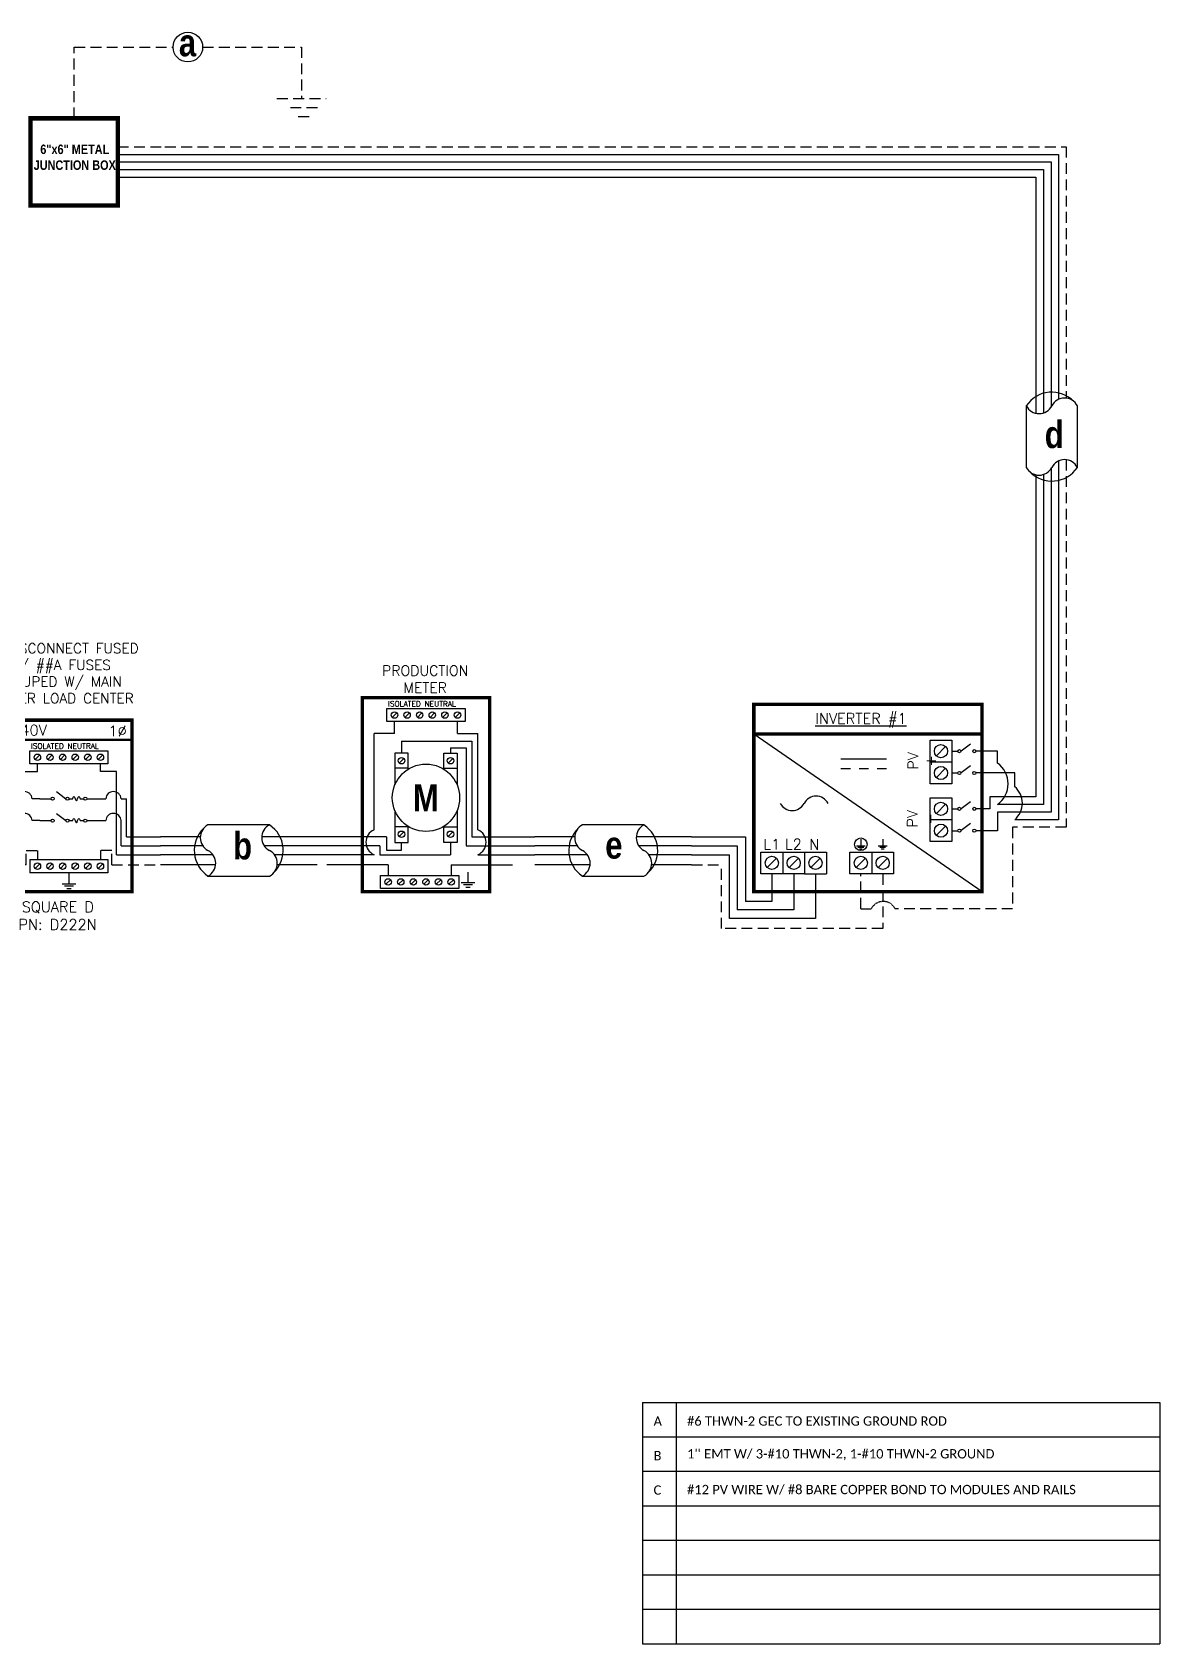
# Model space of a CAD drawing. Header units: feet. Extents: x 6171 to 6941, y 16906 to 17462.
# Drawn here: x 6551 to 6941, y 16906 to 17462 of the extents above; entities that cross this region are included whole.
import ezdxf

# ---------------------------------------------------------------- set-up
doc = ezdxf.new("R2010")
doc.units = ezdxf.units.FT
doc.header["$MEASUREMENT"] = 0
doc.linetypes.add('HIDDEN', pattern=[0.375, 0.25, -0.125])
for name, color, linetype in [('ONE LINE BLOCKS', 7, 'Continuous'), ('TABLES', 7, 'Continuous'), ('TEXT', 7, 'Continuous'), ('Z - TITLEBLOCK TXT', 7, 'Continuous')]:
    doc.layers.add(name, color=color, linetype=linetype)
doc.styles.add('ONE LINE TXT', font='techb___.ttf')
doc.styles.get("Standard").update_dxf_attribs({"font": 'simplex.shx'})

# ---------------------------------------------------------------- blocks, each defined once
blk = doc.blocks.new('M_METER PAN')
at = {"color": 253, "linetype": 'Continuous'}
for p, q in [((4.735, 8.023), (3.483, 8.023)), ((3.483, 2.136), (3.483, 8.023)), ((4.735, 8.023), (4.735, 8.748)), ((8.589, 8.023), (8.589, 8.748)), ((8.589, 8.023), (9.84, 8.023)), ((9.84, 2.136), (9.84, 8.023)), ((3.483, 0.611), (0, 0.611)), ((9.84, 0.611), (13.323, 0.611))]:
    blk.add_line(p, q, dxfattribs=at)
at = {"color": 7, "linetype": 'Continuous'}
for p, q in [((5.163, 7.563), (5.163, 6.819)), ((5.163, 7.563), (9.474, 7.563)), ((9.474, 7.563), (9.474, 1.711)), ((4.245, 1.711), (0, 1.711)), ((4.245, 1.711), (4.245, 0.898)), ((5.163, 0.898), (5.163, 1.37)), ((9.474, 1.711), (13.323, 1.711)), ((4.245, 0.898), (5.163, 0.898))]:
    blk.add_line(p, q, dxfattribs=at)
at = {"color": 10, "linetype": 'Continuous'}
for p, q in [((8.16, 7.142), (8.16, 6.819)), ((8.16, 7.142), (9.123, 7.142)), ((9.123, 7.142), (9.123, 1.149)), ((3.832, 1.149), (0, 1.149)), ((3.832, 1.149), (3.832, 0.611)), ((8.16, 1.37), (8.16, 0.611)), ((9.123, 1.149), (13.323, 1.149)), ((3.832, 0.611), (8.16, 0.611))]:
    blk.add_line(p, q, dxfattribs=at)
at = {"color": 1, "linetype": 'Continuous'}
for p, q in [((5.565, 5.899), (4.761, 5.899)), ((7.758, 5.899), (8.562, 5.899)), ((5.565, 2.326), (4.761, 2.326)), ((7.758, 2.326), (8.562, 2.326))]:
    blk.add_line(p, q, dxfattribs=at)
at = {"color": 253, "linetype": 'Continuous'}
for centre, start, end in [((3.823, 1.374), 113.9997, 246.0003), ((9.5, 1.374), 293.9997, 66.0003)]:
    blk.add_arc(centre, 0.835, start, end, dxfattribs=at)
at = {"layer": 'ONE LINE BLOCKS', "lineweight": 50, "const_width": 0.21}
blk.add_lwpolyline([(2.772, -1.647), (2.772, 10.216), (10.552, 10.216), (10.552, -1.647)], close=True, dxfattribs=at)
at = {"layer": 'TEXT', "color": 92, "linetype": 'HIDDEN', "ltscale": 15}
for p, q in [((4.347, 0), (0, 0)), ((4.347, 0), (4.347, -0.649)), ((8.201, 0), (8.201, -0.649)), ((8.201, 0), (13.323, 0))]:
    blk.add_line(p, q, dxfattribs=at)
at = {"layer": 'TEXT', "color": 92, "linetype": 'Continuous', "flags": 128}
for points in [[(9.228, -0.457), (9.227, -1.078)], [(8.812, -1.078), (9.642, -1.078)], [(9.498, -1.231), (8.956, -1.231)], [(9.354, -1.385), (9.1, -1.385)]]:
    blk.add_lwpolyline(points, dxfattribs=at)
at = {"layer": 'TEXT', "linetype": 'Continuous'}
blk.add_circle((6.662, 4.095), 2.059, dxfattribs=at)
at = {"layer": 'Z - TITLEBLOCK TXT', "color": 1, "linetype": 'Continuous'}
for p, q in [((4.275, 8.748), (4.275, 9.552)), ((4.275, 9.552), (9.049, 9.552)), ((9.049, 9.552), (9.049, 8.748)), ((9.049, 8.748), (4.275, 8.748)), ((4.761, 6.819), (4.761, 4.888)), ((5.565, 6.819), (4.761, 6.819)), ((5.565, 5.838), (5.565, 6.819)), ((7.758, 5.838), (7.758, 6.819)), ((7.758, 6.819), (8.562, 6.819)), ((8.562, 6.819), (8.562, 4.888)), ((4.761, 3.301), (4.761, 1.37)), ((8.562, 3.301), (8.562, 1.37)), ((5.565, 1.37), (5.565, 2.351)), ((7.758, 1.37), (7.758, 2.351)), ((4.761, 1.37), (5.565, 1.37)), ((8.562, 1.37), (7.758, 1.37)), ((3.887, -1.453), (3.887, -0.649)), ((3.887, -0.649), (8.661, -0.649)), ((8.661, -0.649), (8.661, -1.453)), ((8.661, -1.453), (3.887, -1.453))]:
    blk.add_line(p, q, dxfattribs=at)
at = {"layer": 'Z - TITLEBLOCK TXT', "color": 4, "linetype": 'Continuous'}
for p, q in [((4.874, 9.29), (4.596, 9.011)), ((5.645, 9.29), (5.366, 9.011)), ((6.416, 9.29), (6.137, 9.011)), ((7.186, 9.29), (6.908, 9.011)), ((7.957, 9.29), (7.679, 9.011)), ((8.728, 9.29), (8.449, 9.011)), ((5.303, 6.499), (5.024, 6.22)), ((8.299, 6.499), (8.021, 6.22)), ((5.303, 2.005), (5.024, 1.727)), ((8.299, 2.005), (8.021, 1.727)), ((4.486, -0.912), (4.208, -1.19)), ((5.257, -0.912), (4.978, -1.19)), ((6.028, -0.912), (5.749, -1.19)), ((6.798, -0.912), (6.52, -1.19)), ((7.569, -0.912), (7.291, -1.19)), ((8.34, -0.912), (8.061, -1.19))]:
    blk.add_line(p, q, dxfattribs=at)
for centre in [(4.735, 9.15), (5.506, 9.15), (6.276, 9.15), (7.047, 9.15), (7.818, 9.15), (8.589, 9.15), (5.163, 6.359), (8.16, 6.359), (5.163, 1.866), (8.16, 1.866), (4.347, -1.051), (5.118, -1.051), (5.888, -1.051), (6.659, -1.051), (7.43, -1.051), (8.201, -1.051)]:
    blk.add_circle(centre, 0.197, dxfattribs=at)
at = {"layer": 'TABLES', "color": 4, "linetype": 'Continuous'}
blk.add_text('ISOLATED NEUTRAL', height=0.33207, dxfattribs=at).set_placement((4.339, 9.669))
at = {"layer": 'TEXT', "color": 1, "insert": (6.613, 11.342), "char_height": 0.62775, "attachment_point": 5}
blk.add_mtext_dynamic_manual_height_columns('PRODUCTION METER', width=1.32031, gutter_width=7.17, heights=[0], dxfattribs=at)
at = {"layer": 'Z - TITLEBLOCK TXT', "color": 253, "linetype": 'Continuous', "style": 'ONE LINE TXT'}
blk.add_text('M', height=1.662, dxfattribs=at).set_placement((5.854, 3.259))
blk = doc.blocks.new('*U12')
at = {"color": 0}
blk.add_blockref('M_METER PAN', (0, 0), dxfattribs=at)
blk = doc.blocks.new('M_MAIN DISCONNECT')
at = {"color": 253, "linetype": 'Continuous'}
for p, q in [((10.94, -17.67), (10.94, -15.06)), ((32.69, -17.67), (32.69, -15.06)), ((5.45, -46.43), (5.45, -17.67)), ((5.45, -17.67), (10.94, -17.67)), ((38.18, -17.67), (32.69, -17.67)), ((38.18, -46.43), (38.18, -17.67)), ((5.45, -46.43), (-9.78, -46.43)), ((38.18, -46.43), (53.41, -46.43))]:
    blk.add_line(p, q, dxfattribs=at)
at = {"color": 7, "linetype": 'Continuous'}
for p, q in [((1.95, -40.22), (1.95, -27.1)), ((3.81, -27.1), (1.95, -27.1)), ((11.72, -27.1), (9.09, -27.1)), ((31.91, -27.1), (34.54, -27.1)), ((39.82, -27.1), (41.69, -27.1)), ((41.69, -40.22), (41.69, -27.1)), ((1.95, -40.22), (-9.78, -40.22)), ((41.69, -40.22), (53.41, -40.22))]:
    blk.add_line(p, q, dxfattribs=at)
at = {"color": 1, "linetype": 'Continuous'}
for p, q in [((21.88, -27.1), (23.12, -27.1)), ((25.67, -27.11), (26.91, -27.11)), ((21.88, -34.64), (23.12, -34.64)), ((25.67, -34.64), (26.91, -34.64))]:
    blk.add_line(p, q, dxfattribs=at)
at = {"color": 10, "linetype": 'Continuous'}
for p, q in [((3.81, -43.39), (3.81, -34.64)), ((11.72, -34.64), (9.09, -34.64)), ((31.91, -34.64), (34.54, -34.64)), ((39.82, -43.39), (39.82, -34.64)), ((3.81, -43.39), (-9.78, -43.39)), ((39.82, -43.39), (53.41, -43.39))]:
    blk.add_line(p, q, dxfattribs=at)
at = {"color": 7, "linetype": 'Continuous'}
for centre in [(6.45, -27.26), (37.18, -27.26)]:
    blk.add_arc(centre, 2.64, 3.2819, 176.7181, dxfattribs=at)
at = {"color": 10, "linetype": 'Continuous'}
for centre in [(6.45, -34.79), (37.18, -34.79)]:
    blk.add_arc(centre, 2.64, 3.2819, 176.7181, dxfattribs=at)
at = {"color": 1, "linetype": 'Continuous'}
for points in [[(23.12, -27.1), (23.5, -26.34), (24.4, -27.87), (25.22, -26.34), (25.67, -27.11)], [(23.12, -34.64), (23.5, -33.88), (24.4, -35.4), (25.22, -33.88), (25.67, -34.64)]]:
    blk.add_spline(points, degree=3, dxfattribs=at)
at = {"layer": 'ONE LINE BLOCKS', "lineweight": 50}
blk.add_line((0, -6.77), (43.61, -6.77), dxfattribs=at)
at = {"layer": 'ONE LINE BLOCKS', "lineweight": 50, "const_width": 1.19}
blk.add_lwpolyline([(0, -59.17), (0, 0), (43.61, 0), (43.61, -59.17)], close=True, dxfattribs=at)
at = {"layer": 'TEXT', "color": 92, "linetype": 'HIDDEN', "ltscale": 15}
for p, q in [((7.03, -49.88), (-9.78, -49.88)), ((7.03, -49.88), (7.03, -44.94)), ((7.03, -44.94), (10.94, -44.94)), ((10.94, -44.94), (10.94, -48.08)), ((36.6, -44.94), (32.69, -44.94)), ((32.69, -44.94), (32.69, -48.08)), ((36.6, -49.88), (36.6, -44.94)), ((36.6, -49.88), (53.41, -49.88))]:
    blk.add_line(p, q, dxfattribs=at)
at = {"layer": 'TEXT', "color": 92, "linetype": 'Continuous', "flags": 128}
for points in [[(21.82, -52.94), (21.82, -56.44)], [(19.48, -56.44), (24.16, -56.44)], [(23.35, -57.31), (20.29, -57.31)], [(22.53, -58.18), (21.1, -58.18)]]:
    blk.add_lwpolyline(points, dxfattribs=at)
at = {"layer": 'Z - TITLEBLOCK TXT', "color": 1, "linetype": 'Continuous'}
for p, q in [((8.34, -15.06), (8.34, -10.52)), ((8.34, -10.52), (35.29, -10.52)), ((35.29, -10.52), (35.29, -15.06)), ((35.29, -15.06), (8.34, -15.06)), ((11.72, -27.1), (15.64, -27.1)), ((17.54, -24.65), (20.8, -27.1)), ((27.99, -27.11), (31.91, -27.11)), ((17.54, -32.19), (20.8, -34.63)), ((11.72, -34.64), (15.64, -34.64)), ((27.99, -34.64), (31.91, -34.64)), ((8.34, -48.08), (35.29, -48.08)), ((8.34, -48.08), (8.34, -52.62)), ((35.29, -48.08), (35.29, -52.62)), ((35.29, -52.62), (8.34, -52.62))]:
    blk.add_line(p, q, dxfattribs=at)
at = {"layer": 'Z - TITLEBLOCK TXT', "color": 4, "linetype": 'Continuous'}
for p, q in [((11.73, -12), (10.15, -13.58)), ((16.08, -12), (14.5, -13.58)), ((20.43, -12), (18.86, -13.58)), ((24.78, -12), (23.21, -13.58)), ((29.13, -12), (27.56, -13.58)), ((33.48, -12), (31.91, -13.58)), ((11.73, -49.56), (10.15, -51.13)), ((16.08, -49.56), (14.5, -51.13)), ((20.43, -49.56), (18.86, -51.13)), ((24.78, -49.56), (23.21, -51.13)), ((29.13, -49.56), (27.56, -51.13)), ((33.48, -49.56), (31.91, -51.13))]:
    blk.add_line(p, q, dxfattribs=at)
for centre in [(10.94, -12.79), (15.29, -12.79), (19.64, -12.79), (23.99, -12.79), (28.34, -12.79), (32.69, -12.79), (10.94, -50.35), (15.29, -50.35), (19.64, -50.35), (23.99, -50.35), (28.34, -50.35), (32.69, -50.35)]:
    blk.add_circle(centre, 1.11, dxfattribs=at)
at = {"layer": 'Z - TITLEBLOCK TXT', "color": 1, "linetype": 'Continuous'}
for centre in [(16.18, -27.1), (21.34, -27.1), (27.45, -27.11), (16.18, -34.64), (21.34, -34.64), (27.45, -34.64)]:
    blk.add_circle(centre, 0.541, dxfattribs=at)
at = {"layer": 'TABLES', "color": 4, "linetype": 'Continuous'}
blk.add_text('ISOLATED NEUTRAL', height=1.8743, dxfattribs=at).set_placement((8.7, -9.86))
at = {"layer": 'TEXT', "color": 1}
for s, width, gutter_width, heights, insert, char_height, attachment_point in [('\\A1;\\pi4.2812;##A DISCONNECT FUSED \\P\\pi16.454;W/ ##A FUSES\\P\\pi11.355;GROUPED W/ MAIN \\P\\pi4.9392;BREAKER LOAD CENTER', 71.8931, 92.23, [24.13], (-15.26, 26.55), 3.4544, 1), ('240V', 0.1481, 0.75, [0], (8.07, -3.44), 3.658, 5), ('1∅', 0.1481, 0.75, [0], (38.63, -3.74), 3.658, 5), ('\\A1;\\pi3.6942,t21.982;SQUARE D\\P\\pi2.5621,t20.85;PN: D222N', 35.0816, 28.88, [13.54], (1.84, -62.59), 3.6576, 1)]:
    blk.add_mtext_dynamic_manual_height_columns(s, width=width, gutter_width=gutter_width, heights=heights, dxfattribs=dict(at, insert=insert, char_height=char_height, attachment_point=attachment_point))
blk = doc.blocks.new('*U11')
blk.add_blockref('M_MAIN DISCONNECT', (0, 0))
blk = doc.blocks.new('*U13')
at = {"color": 7, "linetype": 'Continuous'}
for p, q in [((6.669, 2.433), (2.905, 2.433)), ((2.435, 1.711), (0, 1.711)), ((9.575, 1.711), (6.199, 1.711)), ((2.905, -0.69), (6.669, -0.69))]:
    blk.add_line(p, q, dxfattribs=at)
at = {"color": 10, "linetype": 'Continuous'}
for p, q in [((2.591, 1.149), (0, 1.149)), ((9.575, 1.149), (6.355, 1.149))]:
    blk.add_line(p, q, dxfattribs=at)
at = {"color": 253, "linetype": 'Continuous'}
for p, q in [((3.208, 0.611), (0, 0.611)), ((9.575, 0.611), (6.972, 0.611))]:
    blk.add_line(p, q, dxfattribs=at)
at = {"color": 7, "linetype": 'Continuous'}
for centre, start, end in [((3.942, 0.872), 133.97324, 236.42648), ((5.633, 0.872), 313.97324, 56.42648)]:
    blk.add_arc(centre, 1.874, start, end, dxfattribs=at)
at = {"layer": 'TEXT', "color": 92, "linetype": 'HIDDEN', "ltscale": 15}
for p, q in [((3.373, 0), (0, 0)), ((9.575, 0), (7.137, 0))]:
    blk.add_line(p, q, dxfattribs=at)
at = {"layer": 'Z - TITLEBLOCK TXT', "linetype": 'Continuous'}
for centre, start, end in [((3.315, 1.653), 117.66392, 242.33608), ((7.078, 1.653), 117.66392, 242.33608), ((2.496, 0.091), 297.66392, 62.33608), ((6.26, 0.091), 297.66392, 62.33608)]:
    blk.add_arc(centre, 0.882, start, end, dxfattribs=at)
blk = doc.blocks.new('*T17')
at = {"linetype": 'ByBlock', "lineweight": -2, "transparency": 16777216}
for p, q in [((0, 0), (178.52, 0)), ((0, 0), (0, -83.27)), ((11.58, 0), (11.58, -83.27)), ((178.52, 0), (178.52, -83.27)), ((0, -11.84), (178.52, -11.84)), ((0, -23.75), (178.52, -23.75)), ((0, -35.65), (178.52, -35.65)), ((0, -47.56), (178.52, -47.56)), ((0, -59.46), (178.52, -59.46)), ((0, -71.37), (178.52, -71.37)), ((0, -83.27), (178.52, -83.27))]:
    blk.add_line(p, q, dxfattribs=at)
at = {"color": 0, "linetype": 'Continuous', "transparency": 16777216, "char_height": 3.2119, "attachment_point": 7}
for s, insert, width in [('{\\fCalibri|b0|i0|c0;A', (3.78, -8.06), 4.025), ('{\\fCalibri|b0|i0|c0;#6 THWN-2 GEC TO EXISTING GROUND ROD', (15.36, -8.06), 159.3801), ("{\\fCalibri|b0|i0|c0;1'' EMT W/ 3-#10 THWN-2, 1-#10 THWN-2 GROUND", (15.36, -19.97), 159.3801), ('{\\fCalibri|b0|i0|c0;B', (3.78, -19.97), 4.025), ('{\\fCalibri|b0|i0|c0;C', (3.78, -31.87), 4.025), ('{\\fCalibri|b0|i0|c0;#12 PV WIRE W/ #8 BARE COPPER BOND TO MODULES AND RAILS', (15.36, -31.87), 159.3801), ('{\\fCalibri|b0|i0|c0;', (3.78, -43.78), 4.025), ('{\\fCalibri|b0|i0|c0;', (15.36, -43.78), 159.3801), ('{\\fCalibri|b0|i0|c0;', (3.78, -55.68), 4.025), ('{\\fCalibri|b0|i0|c0;', (15.36, -55.68), 159.3801), ('{\\fCalibri|b0|i0|c0;', (3.78, -67.59), 4.025), ('{\\fCalibri|b0|i0|c0;', (15.36, -67.59), 159.3801), ('{\\fCalibri|b0|i0|c0;', (3.78, -79.5), 4.025), ('{\\fCalibri|b0|i0|c0;', (15.36, -79.5), 159.3801)]:
    blk.add_mtext(s, dxfattribs=dict(at, insert=insert, width=width))

msp = doc.modelspace()

# ---------------------------------------------------------------- linework, layer by layer
at = {"color": 7, "linetype": 'Continuous'}
for p, q in [((6581, 17419.92), (6597.28, 17419.92)), ((6597.28, 17419.92), (6905.76, 17419.92)), ((6905.76, 17419.92), (6905.76, 17335.38)), ((6581, 17414.68), (6597.28, 17414.68)), ((6597.28, 17414.68), (6900.52, 17414.68)), ((6900.52, 17414.68), (6900.52, 17330.73)), ((6894.59, 17333.15), (6894.59, 17311.91)), ((6912.22, 17311.91), (6912.22, 17333.15)), ((6900.52, 17309.48), (6900.52, 17195.59)), ((6905.76, 17314.14), (6905.76, 17190.35)), ((6884.63, 17214), (6877.19, 17214)), ((6884.63, 17209.9), (6884.63, 17214)), ((6890.59, 17206.47), (6877.19, 17206.47)), ((6890.59, 17201.75), (6890.59, 17206.47)), ((6900.52, 17195.59), (6884.63, 17195.59)), ((6905.76, 17190.35), (6890.59, 17190.35)), ((6779.02, 17184.47), (6797.72, 17184.47)), ((6797.72, 17184.47), (6797.72, 17162.09)), ((6806.78, 17171.68), (6806.78, 17162.09)), ((6806.78, 17162.09), (6797.72, 17162.09))]:
    msp.add_line(p, q, dxfattribs=at)
at = {"color": 253, "linetype": 'Continuous'}
for p, q in [((6581, 17417.3), (6597.28, 17417.3)), ((6597.28, 17417.3), (6903.14, 17417.3)), ((6903.14, 17417.3), (6903.14, 17332.71)), ((6581, 17412.06), (6597.28, 17412.06)), ((6597.28, 17412.06), (6897.9, 17412.06)), ((6897.9, 17412.06), (6897.9, 17330.61)), ((6897.9, 17309.37), (6897.9, 17198.22)), ((6903.14, 17311.47), (6903.14, 17192.97)), ((6897.9, 17198.22), (6882.06, 17198.22)), ((6882.06, 17198.22), (6882.06, 17194.11)), ((6882.06, 17194.11), (6877.19, 17194.11)), ((6903.14, 17192.97), (6884.68, 17192.97)), ((6884.68, 17192.97), (6884.68, 17186.57)), ((6884.68, 17186.57), (6877.19, 17186.57)), ((6779.02, 17178.26), (6792.11, 17178.26)), ((6792.11, 17156.32), (6792.11, 17178.26)), ((6821.85, 17171.68), (6821.85, 17156.32)), ((6821.85, 17156.32), (6792.11, 17156.32))]:
    msp.add_line(p, q, dxfattribs=at)
at = {"color": 10, "linetype": 'Continuous'}
for p, q in [((6779.02, 17181.3), (6794.78, 17181.3)), ((6794.78, 17181.3), (6794.78, 17159.28)), ((6814.31, 17171.68), (6814.31, 17159.28)), ((6814.31, 17159.28), (6794.78, 17159.28))]:
    msp.add_line(p, q, dxfattribs=at)
at = {"color": 7, "linetype": 'Continuous'}
msp.add_circle((6605.18, 17456.94), 5.11, dxfattribs=at)
for centre, start, end in [((6903.4, 17327.3), 43.9732, 146.4265), ((6903.4, 17317.76), 223.9732, 326.4265)]:
    msp.add_arc(centre, 10.58, start, end, dxfattribs=at)
at = {"layer": 'ONE LINE BLOCKS', "lineweight": 50}
for points, const_width in [([(6581, 17402.25), (6550.9, 17402.25), (6550.9, 17432.35), (6581, 17432.35)], 1.53), ([(6800.56, 17165.52), (6800.56, 17230.17), (6879.33, 17230.17), (6879.33, 17165.52)], 1.19), ([(6800.56, 17219.89), (6800.56, 17230.17), (6879.33, 17230.17), (6879.33, 17219.89)], 1.19)]:
    msp.add_lwpolyline(points, close=True, dxfattribs=dict(at, const_width=const_width))
at = {"layer": 'TEXT', "color": 92, "linetype": 'HIDDEN', "ltscale": 15}
for p, q in [((6565.95, 17432.35), (6565.95, 17456.94)), ((6565.95, 17456.94), (6600.06, 17456.94)), ((6610.29, 17456.94), (6644.4, 17456.94)), ((6644.4, 17456.94), (6644.4, 17439.15)), ((6581, 17422.54), (6597.28, 17422.54)), ((6597.28, 17422.54), (6908.39, 17422.54)), ((6908.39, 17422.54), (6908.39, 17335.79)), ((6908.39, 17314.54), (6908.39, 17187.73)), ((6908.39, 17187.73), (6889.88, 17187.73)), ((6889.88, 17187.73), (6889.88, 17159.64)), ((6779.02, 17174.81), (6789.38, 17174.81)), ((6789.38, 17152.78), (6789.38, 17174.81)), ((6837.48, 17159.64), (6837.48, 17171.68)), ((6845.02, 17171.68), (6845.02, 17152.78)), ((6837.48, 17159.64), (6841.08, 17159.64)), ((6889.88, 17159.64), (6849.32, 17159.64)), ((6845.02, 17152.78), (6789.38, 17152.78))]:
    msp.add_line(p, q, dxfattribs=at)
at = {"layer": 'TEXT', "color": 92, "linetype": 'HIDDEN', "ltscale": 15, "flags": 128}
for points in [[(6635.92, 17439.15), (6652.88, 17439.15)], [(6649.94, 17436.01), (6638.86, 17436.01)], [(6647, 17432.87), (6641.8, 17432.87)]]:
    msp.add_lwpolyline(points, dxfattribs=at)
at = {"layer": 'TEXT', "color": 92, "linetype": 'Continuous', "flags": 128}
for points in [[(6835.95, 17181.33), (6839.02, 17181.33)], [(6837.48, 17183.62), (6837.48, 17181.33)], [(6843.48, 17181.33), (6846.55, 17181.33)], [(6845.02, 17183.62), (6845.02, 17181.33)], [(6838.49, 17180.76), (6836.48, 17180.76)], [(6837.95, 17180.19), (6837.01, 17180.19)], [(6846.02, 17180.76), (6844.01, 17180.76)], [(6845.49, 17180.19), (6844.55, 17180.19)]]:
    msp.add_lwpolyline(points, dxfattribs=at)
at = {"layer": 'TEXT', "color": 92, "linetype": 'Continuous'}
msp.add_circle((6837.48, 17181.88), 2.17, dxfattribs=at)
at = {"layer": 'TEXT', "color": 92, "linetype": 'HIDDEN', "ltscale": 0.3}
msp.add_arc((6845.2, 17157.49), 4.65, 27.6639, 152.3361, dxfattribs=at)
at = {"layer": 'Z - TITLEBLOCK TXT', "color": 7, "linetype": 'Continuous'}
for p, q in [((6879.33, 17165.52), (6800.56, 17219.89)), ((6846.38, 17211.28), (6830.62, 17211.28)), ((6833.91, 17207.87), (6830.62, 17207.87)), ((6840.15, 17207.87), (6836.85, 17207.87)), ((6846.38, 17207.87), (6843.09, 17207.87))]:
    msp.add_line(p, q, dxfattribs=at)
at = {"layer": 'Z - TITLEBLOCK TXT', "color": 1, "linetype": 'Continuous'}
for p, q in [((6861.38, 17202.7), (6861.38, 17217.77)), ((6861.38, 17217.77), (6868.91, 17217.77)), ((6861.38, 17202.7), (6861.38, 17217.77)), ((6868.91, 17217.77), (6868.91, 17202.7)), ((6868.91, 17217.77), (6868.91, 17210.24)), ((6875.34, 17216.47), (6872.08, 17214.02)), ((6868.91, 17210.24), (6861.38, 17210.24)), ((6868.91, 17214), (6870.95, 17214)), ((6868.91, 17206.47), (6870.95, 17206.47)), ((6875.34, 17208.93), (6872.08, 17206.49)), ((6868.91, 17202.7), (6861.38, 17202.7)), ((6861.38, 17182.81), (6861.38, 17197.88)), ((6861.38, 17197.88), (6868.91, 17197.88)), ((6868.91, 17197.88), (6868.91, 17190.34)), ((6868.91, 17194.11), (6870.95, 17194.11)), ((6875.34, 17196.57), (6872.08, 17194.13)), ((6868.91, 17190.34), (6861.38, 17190.34)), ((6868.91, 17190.34), (6868.91, 17182.81)), ((6875.34, 17189.04), (6872.08, 17186.59)), ((6868.91, 17182.81), (6861.38, 17182.81)), ((6868.91, 17186.57), (6870.95, 17186.57)), ((6803.01, 17179.21), (6818.08, 17179.21)), ((6803.01, 17171.68), (6803.01, 17179.21)), ((6803.01, 17179.21), (6810.54, 17179.21)), ((6810.54, 17179.21), (6810.54, 17171.68)), ((6818.08, 17179.21), (6818.08, 17171.68)), ((6818.08, 17179.21), (6825.61, 17179.21)), ((6825.61, 17179.21), (6825.61, 17171.68)), ((6833.72, 17179.21), (6848.79, 17179.21)), ((6833.72, 17171.68), (6833.72, 17179.21)), ((6833.72, 17179.21), (6841.25, 17179.21)), ((6841.25, 17179.21), (6841.25, 17171.68)), ((6848.79, 17179.21), (6848.79, 17171.68)), ((6818.08, 17171.68), (6803.01, 17171.68)), ((6818.08, 17171.68), (6825.61, 17171.68)), ((6848.79, 17171.68), (6833.72, 17171.68))]:
    msp.add_line(p, q, dxfattribs=at)
at = {"layer": 'Z - TITLEBLOCK TXT', "color": 4, "linetype": 'Continuous'}
for p, q in [((6866.75, 17215.61), (6863.54, 17212.4)), ((6866.75, 17208.08), (6863.54, 17204.86)), ((6866.75, 17195.72), (6863.54, 17192.5)), ((6866.75, 17188.18), (6863.54, 17184.97)), ((6808.38, 17177.05), (6805.17, 17173.84)), ((6815.92, 17177.05), (6812.7, 17173.84)), ((6823.45, 17177.05), (6820.24, 17173.84)), ((6839.09, 17177.05), (6835.88, 17173.84)), ((6846.63, 17177.05), (6843.41, 17173.84))]:
    msp.add_line(p, q, dxfattribs=at)
for centre in [(6865.14, 17214), (6865.14, 17206.47), (6865.14, 17194.11), (6865.14, 17186.57), (6806.78, 17175.45), (6814.31, 17175.45), (6821.85, 17175.45), (6837.48, 17175.45), (6845.02, 17175.45)]:
    msp.add_circle(centre, 2.27, dxfattribs=at)
at = {"layer": 'Z - TITLEBLOCK TXT', "color": 1, "linetype": 'Continuous'}
for centre in [(6871.49, 17214), (6876.65, 17214), (6871.49, 17206.47), (6876.65, 17206.47), (6871.49, 17194.11), (6876.65, 17194.11), (6871.49, 17186.57), (6876.65, 17186.57)]:
    msp.add_circle(centre, 0.541, dxfattribs=at)
at = {"layer": 'Z - TITLEBLOCK TXT', "linetype": 'Continuous'}
for centre, radius, start, end in [((6899, 17335.47), 4.98, 207.6639, 332.3361), ((6907.81, 17330.84), 4.98, 27.6639, 152.3361), ((6899, 17314.22), 4.98, 207.6639, 332.3361), ((6907.81, 17309.6), 4.98, 27.6639, 152.3361), ((6879.5, 17202.75), 8.8, 305.6505, 54.3495), ((6822.03, 17193.83), 4.65, 27.6639, 152.3361), ((6885.82, 17196.05), 7.43, 309.9338, 50.0662), ((6813.79, 17198.15), 4.65, 207.6639, 332.3361)]:
    msp.add_arc(centre, radius, start, end, dxfattribs=at)

# ---------------------------------------------------------------- block references
for name, p in [('*U11', (6542.32, 17224.69)), ('*T17', (6762.15, 16989.3))]:
    msp.add_blockref(name, p)
at = {"color": 155, "true_color": 0x647190, "xscale": 5.644441731736358, "yscale": 5.644441731736358, "zscale": 5.644441731736358}
for name, p in [('*U12', (6649.78, 17174.81)), ('*U13', (6595.73, 17174.81)), ('*U13', (6724.98, 17174.81))]:
    msp.add_blockref(name, p, dxfattribs=at)

# ---------------------------------------------------------------- texts
at = {"layer": 'ONE LINE BLOCKS', "color": 1, "linetype": 'Continuous', "insert": (6566.14, 17423.3), "char_height": 3.2756, "width": 28.3929, "attachment_point": 2, "style": 'ONE LINE TXT'}
msp.add_mtext('6"x6" METAL JUNCTION BOX  ', dxfattribs=at)
at = {"layer": 'TABLES', "color": 1, "linetype": 'Continuous'}
msp.add_text('%%UINVERTER #1', height=3.6576, dxfattribs=at).set_placement((6821.77, 17223.43))
at = {"layer": 'TEXT', "color": 1, "char_height": 3.658, "attachment_point": 5, "rotation": 90}
for s, width, insert in [('PV +', 2.8378, (6858.54, 17210.65)), ('PV -', 2.8013, (6858.31, 17190.67))]:
    msp.add_mtext_dynamic_manual_height_columns(s, width=width, gutter_width=0.75, heights=[0], dxfattribs=dict(at, insert=insert))
at = {"layer": 'TEXT', "color": 1, "attachment_point": 5}
for s, insert, char_height in [('L1', (6806.72, 17181.85), 3.658), ('L2', (6814.18, 17181.88), 3.658), ('N', (6821.43, 17181.83), 3.66)]:
    msp.add_mtext_dynamic_manual_height_columns(s, width=0.1481, gutter_width=0.75, heights=[0], dxfattribs=dict(at, insert=insert, char_height=char_height))
at = {"layer": 'Z - TITLEBLOCK TXT', "color": 1, "linetype": 'Continuous', "char_height": 9.3833, "attachment_point": 1, "style": 'ONE LINE TXT'}
for s, insert in [('{\\W1;\\C256;a}', (6602.08, 17463.13)), ('{\\W1;\\C256;d}', (6900.95, 17327.96)), ('{\\W1;\\C256;b}', (6620.79, 17186.04)), ('{\\W1;\\C256;e}', (6749.24, 17186.32))]:
    msp.add_mtext_dynamic_manual_height_columns(s, width=0.1385, gutter_width=2.13, heights=[0], dxfattribs=dict(at, insert=insert))

doc.saveas('drawing.dxf')
